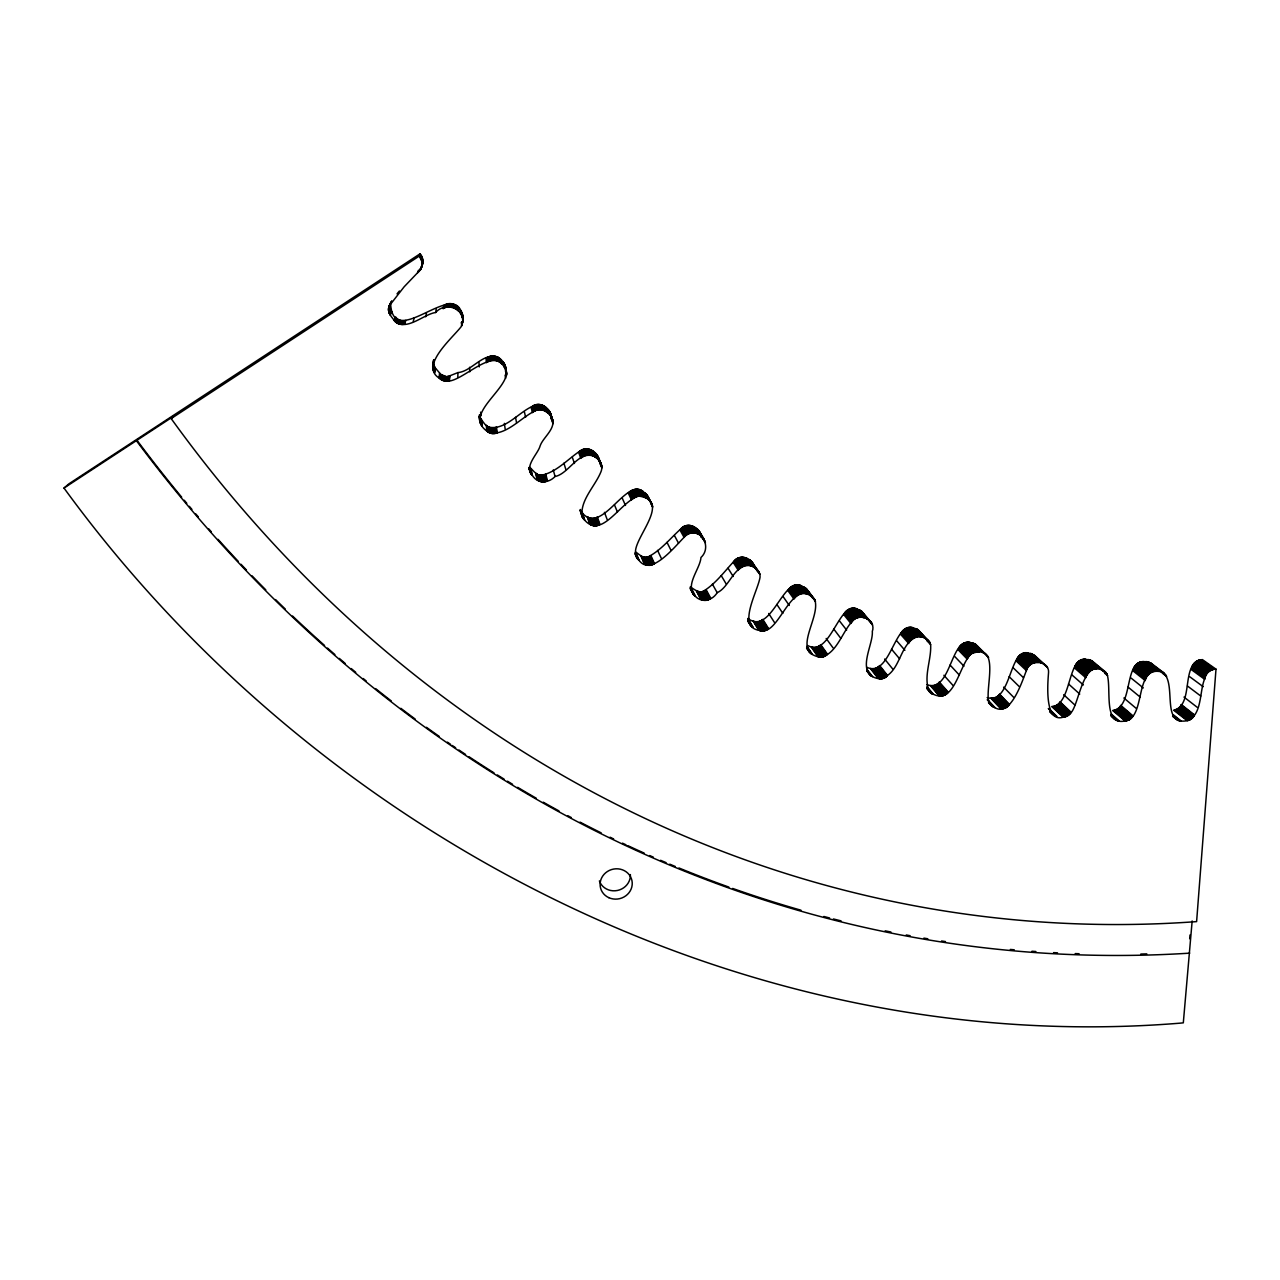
<?xml version="1.0" encoding="UTF-8"?>
<svg xmlns="http://www.w3.org/2000/svg" width="1280" height="1280" viewBox="0 0 1280 1280"><rect width="100%" height="100%" fill="white"/><g stroke="black" fill="none" stroke-linecap="round" stroke-linejoin="round"><path stroke-width="1.5" d="M1192.16 920.96L1183.312 1022.832L1180.048 1023.168C745.936 1058.48 317.456 836.16 64 488.064L173.536 416.32L171.168 418.576A1444.32 1257.296 -84.3 0 0 1196.608 921.616L1216 669.168C1210.72 668.976 1205.696 673.024 1204.912 678.272C1199.312 690.576 1202.512 713.856 1188.208 720.448C1159.984 727.056 1177.392 683.952 1162.88 672.272C1135.632 664.096 1145.024 709.056 1129.712 719.488C1101.248 730.88 1112.304 688.512 1106.896 673.824C1083.248 651.92 1079.52 705.328 1070.544 713.2C1043.84 732.432 1047.472 685.792 1048.544 672.656C1049.568 661.072 1030.736 658.672 1027.04 668.912C1022.288 680.368 1008.608 726.528 989.136 702.352C983.92 690.896 1002.08 641.296 971.168 653.84C958.448 665.728 954.032 709.408 929.504 691.904C922.88 677.408 931.584 660 930.64 644.704C929.552 639.088 923.344 636.544 918.16 636.608C901.44 640.832 901.04 666.256 887.488 675.424C883.872 680.448 876.656 678.944 872.032 676.432C858.608 667.6 873.36 643.552 872.304 631.44C874.096 626.816 872.032 620.992 867.36 619.008C862.56 616.144 855.712 616.608 852.272 621.328C842.224 631.856 836.448 654.368 820.544 657.184C790.208 652.688 821.296 617.552 814.704 599.568C793.856 576.496 781.744 626.064 765.728 630.4C732.848 633.168 757.792 592.256 760.064 577.088C760.528 571.136 755.088 566.864 749.824 565.552C734.032 564.24 729.776 587.056 717.184 592.672C712.384 600.64 701.648 603.344 695.008 595.984C684.32 585.584 700.208 568.896 700.96 557.488C712.64 546.768 700.496 526.048 686.448 535.008C675.744 544.736 646.24 585.008 635.568 553.168C633.264 538.128 672.368 500.592 638.784 496.112C620 500.944 600.352 543.632 582.272 516.992C579.376 500.272 595.888 485.664 601.344 470.736C603.392 464.848 599.12 459.04 594.096 456.336C578.576 449.936 568.704 474.032 555.056 476.48C548.688 483.408 537.44 483.984 532.336 475.36C523.68 466.272 537.808 454.272 540.112 445.952C543.008 436.976 558 427.536 551.2 416.704C548.016 411.824 541.808 407.952 535.968 410.432C521.168 417.104 507.488 434.864 490.24 433.168C460.976 417.152 503.232 393.52 506.624 373.984C498.848 339.344 463.248 382.768 446.56 381.184C412.912 371.472 451.376 339.36 461.2 326.64C468.96 310.752 446.656 299.824 435.648 312.496C423.392 314.224 406.624 331.792 394.64 321.072C392.416 317.584 388.608 314.416 388.496 309.936C387.984 306.672 392.976 298.544 389.088 306.352M462.784 322.448C462.224 268.608 392.56 355.088 390.592 303.024M462.864 321.696L462.848 315.856M701.008 537.28C701.312 528.976 690.592 522.512 683.376 526.704C671.552 536.56 661.84 550 647.856 557.024C640.864 560.64 630.016 542.288 638.752 560.112M462.544 317.904L462.576 314.384M462.72 318.656L462.736 315.104M462.336 317.168L462.368 313.664M461.92 325.328L461.952 321.648L461.248 322.944M462.064 316.448L462.112 312.96M461.584 326L461.632 322.304M461.76 315.76L461.792 312.272M461.392 315.072L461.44 311.6M460.992 314.416L461.056 310.96M460.544 313.792L460.608 310.336M457.808 377.264L457.936 372.592C472 371.424 483.456 351.456 498.208 357.344C502.8 360.336 506.944 365.776 505.52 371.552M458.656 311.328L458.768 307.92M458.176 310.736L458.288 307.344M457.648 310.176L457.76 306.784M457.072 309.648L457.216 306.272M456.48 309.152L456.624 305.792M421.696 267.024L421.952 261.664L419.312 256.032L420.208 253.712L422.992 261.504L420.432 269.776L404.144 286.8L389.328 305.792M455.856 308.704L456.016 305.36M455.2 308.304L455.376 304.96M454.512 307.952L454.704 304.608M551.152 418.912C552.672 409.44 540.16 400.144 532.032 406.56C518.544 412.576 505.2 430.208 489.184 427.216C483.488 426.752 476.368 407.536 479.888 421.472M453.808 307.632L454.016 304.304M449.488 380.56L449.776 375.824L457.936 372.592M448.928 380.768L449.776 375.824M448.352 380.928L449.216 376.016M453.088 307.376L453.312 304.048M447.76 381.056L448.656 376.176M447.168 381.136L448.08 376.304M452.352 307.152L452.592 303.824M446.56 381.184L447.504 376.384M445.968 381.184L446.912 376.432M451.616 306.992L451.856 303.664M1189.696 938.768L1189.984 934.992M445.36 381.152L445.728 376.4L440.832 374.4L435.04 367.68L433.424 363.872L433.536 360.352M444.768 381.072L445.136 376.32M450.864 306.88L451.12 303.552M450.096 306.816L450.368 303.504M444.16 380.96L444.56 376.208M443.584 380.816L443.984 376.064M449.344 306.816L449.632 303.488M443.008 380.624L443.424 375.872M442.448 380.384L442.864 375.648M441.888 380.128L442.336 375.392M448.576 306.848L448.88 303.536M441.36 379.824L441.808 375.088M440.864 379.488L441.312 374.768M447.824 306.944L448.144 303.632M440.368 379.12L440.832 374.4M439.904 378.72L440.384 374.016M447.088 307.088L447.424 303.776M439.472 378.288L439.952 373.584M439.072 377.84L439.568 373.136M446.352 307.296L446.704 303.968M445.648 307.536L446.016 304.208M444.96 307.84L445.328 304.496M444.288 308.176L444.672 304.832M443.2 308.784L443.616 305.424M434.832 372.752L435.408 368.16M434.464 372.272L435.04 367.68M434.112 371.76L434.704 367.184M433.808 371.248L434.4 366.672M433.536 370.704L434.128 366.144M433.296 370.144L433.904 365.584M432.928 368.976L433.552 364.448M433.776 362.576L434.176 359.648M433.088 369.568L433.696 365.024M432.736 367.792L433.68 360.704M432.816 368.384L433.424 363.872M433.504 363.104L433.92 360.16M432.688 366.576L433.696 359.792M432.688 367.184L433.312 362.688M1187.168 720.624L1173.632 710.208C1195.056 705.312 1179.552 662.208 1202.4 659.6L1216 669.168M435.648 312.496L436.208 309.072M462.672 319.552L462.912 316.592M425.696 316.784L426.464 313.264M1125.168 721.024L1112.704 710.512C1135.984 707.104 1120.928 651.36 1151.248 663.296L1163.952 672.96M413.264 321.392L414.272 317.792M1063.12 717.056L1051.728 706.544C1074.72 705.392 1065.328 642.4 1094.88 663.552M404.64 324.112L405.808 320.448M404.048 324.272L405.248 320.608M403.456 324.4L404.656 320.736M402.848 324.48L404.064 320.816M402.24 324.528L403.472 320.848M420.816 269.12L422.304 265.184M422.032 265.52L422.864 263.008M421.168 268.448L422.736 263.744M420.432 269.776L421.68 266.544M422.112 264.752L422.96 262.256M401.632 324.528L402.88 320.848M422.144 263.984L422.992 261.504M420.016 270.4L421.312 267.184M422.144 263.216L422.976 260.752M419.024 271.552L419.936 268.928M401.024 324.48L402.272 320.816M422.064 262.432L422.912 259.984M421.952 261.664L422.784 259.232M400.416 324.4L401.68 320.736M417.536 272.912L418.464 270.24M421.776 260.912L422.624 258.496M399.808 324.288L401.088 320.608M421.552 260.16L422.4 257.76M399.216 324.128L400.512 320.464M398.64 323.92L399.936 320.256M987.168 697.584C1014.736 705.776 1007.568 631.92 1037.104 658.48M398.064 323.696L399.376 320.032M421.28 259.424L422.144 257.04M397.504 323.408L398.832 319.76M420.96 258.72L421.824 256.336M396.976 323.104L398.304 319.456M420.592 258.016L421.472 255.664M396.464 322.752L397.808 319.12M420.192 257.36L421.056 255.008M395.968 322.384L397.328 318.752M395.504 321.968L396.864 318.352M395.056 321.536L396.432 317.92M394.64 321.072L396.032 317.456M394.272 320.576L395.648 316.976M390.304 315.12L391.776 311.616M389.952 314.608L391.44 311.12M926.688 684.64C954.192 694.352 949.408 623.728 978.384 646.976M389.648 314.064L391.12 310.592M389.36 313.504L390.848 310.048M389.12 312.944L390.624 309.488M388.912 312.352L390.416 308.912M388.752 311.76L390.256 308.336M388.624 311.152L390.128 307.744M388.496 309.936L390.016 306.544M388.544 310.544L390.048 307.136M388.496 309.328L390 305.936M388.544 308.704L390.048 305.344M388.896 306.928L391.392 301.44M388.736 307.504L391.728 300.96M388.608 308.112L390.112 304.752M866.8 667.296C893.552 679.36 894.912 604.832 921.632 634.112M807.696 645.52C833.6 659.76 840.896 583.168 865.088 616.544M753.296 627.584L747.872 618.448C774.32 638.288 785.632 559.296 809.088 593.456M695.008 595.984C684.256 577.664 696 595.216 703.216 591.328C716.272 583.424 725.312 570.16 735.84 559.376C742.016 554.496 752.288 558.816 754.224 566.112M397.024 293.856L399.408 291.008M580.528 510.72C602.768 542.64 631.088 461.04 649.104 500.096M530.528 473.056C526.032 458.48 534.304 476.16 540.832 475.328C556.224 472.736 567.952 458.832 580.64 450.608C588.208 445.424 599.28 452.944 599.152 461.552M64 488.064L68.784 483.904L420.208 253.712M171.168 418.576L419.312 256.032M1201.088 659.696L1214.672 669.264M1200.448 659.76L1214.016 669.328M1199.808 659.872L1213.36 669.44M1199.168 660.016L1212.72 669.6M1198.528 660.224L1212.064 669.808M1197.904 660.464L1211.44 670.048M1197.312 660.736L1210.816 670.336M1196.72 661.056L1210.224 670.656M1196.144 661.408L1209.632 671.024M1195.6 661.808L1209.072 671.424M1195.072 662.224L1208.544 671.856M1194.576 662.688L1208.032 672.32M1194.096 663.184L1207.552 672.816M1193.664 663.696L1207.12 673.344M1193.264 664.24L1206.704 673.904M1192.896 664.8L1206.32 674.48M1192.56 665.392L1205.984 675.072M1192.272 666L1205.696 675.68M1192.016 666.624L1205.44 676.32M1191.808 667.248L1205.216 676.96M1191.648 667.888L1205.04 677.616M1191.52 668.544L1204.912 678.272M1191.344 669.616L1204.736 679.36M1189.84 676.816L1203.184 686.688M1187.456 686L1200.752 696.032M1149.056 662.096L1165.712 674.768M1147.84 661.744L1166.384 675.84M1147.216 661.632L1159.84 671.264M1162.4 673.184L1166.656 676.432M1146.576 661.552L1159.2 671.2M1145.92 661.536L1158.544 671.184M1143.312 661.536L1155.888 671.168M1142.672 661.552L1155.216 671.2M1142.016 661.616L1154.56 671.264M1141.36 661.728L1153.904 671.376M1140.72 661.888L1153.248 671.536M1140.08 662.08L1152.592 671.728M1139.456 662.32L1151.968 671.968M1184 697.088L1197.216 707.312M1138.848 662.592L1151.344 672.256M1138.256 662.912L1150.736 672.576M1137.68 663.264L1150.144 672.944M1137.136 663.664L1149.584 673.344M1136.608 664.096L1149.056 673.776M1136.112 664.544L1148.544 674.256M1135.648 665.04L1148.064 674.752M1135.2 665.568L1147.616 675.28M1134.8 666.112L1147.216 675.84M1134.432 666.672L1146.832 676.416M1134.112 667.264L1146.496 677.008M1181.28 704.528L1194.432 714.88M1133.824 667.872L1146.208 677.632M1181.088 705.024L1194.24 715.392M1180.864 705.504L1194 715.872M1133.568 668.496L1145.952 678.256M1180.608 705.968L1193.744 716.352M1133.36 669.12L1145.744 678.912M1180.32 706.432L1193.456 716.816M1133.2 669.76L1145.568 679.552M1180 706.864L1193.12 717.248M1179.664 707.28L1192.784 717.68M1132.96 670.832L1145.328 680.64M1179.296 707.664L1192.4 718.08M1178.896 708.048L1192 718.448M1178.496 708.384L1191.584 718.8M1178.064 708.704L1191.152 719.136M1177.6 708.992L1190.688 719.424M1177.136 709.264L1190.224 719.696M1176.672 709.488L1189.728 719.936M1175.68 709.872L1189.232 720.144M1175.168 710L1188.208 720.448M1174.656 710.112L1187.68 720.56M1130.992 677.984L1143.312 687.92M1173.776 715.072L1180.96 720.88M1172.752 715.04L1180.432 720.88M1173.168 716.032L1179.408 720.784M1172.688 715.888L1178.4 720.544M1172.592 716.384L1177.92 720.368M1151.248 663.296L1153.632 666.128M1128.032 687.072L1140.288 697.168M1091.696 660.56L1105.824 672.224M1090.544 660.032L1106.896 673.824M1089.312 659.664L1101.568 669.472M1102.784 670.752L1107.184 674.4M1088.688 659.552L1100.288 669.2M1104.688 673.184L1107.616 675.616M1088.032 659.488L1099.632 669.136M1085.424 659.296L1096.976 668.944M1084.768 659.28L1096.304 668.912M1084.112 659.296L1095.648 668.944M1083.456 659.36L1094.976 669.008M1082.816 659.472L1094.304 669.12M1082.16 659.616L1093.648 669.28M1081.52 659.824L1092.992 669.472M1080.896 660.064L1092.352 669.712M1080.288 660.336L1091.728 670M1079.68 660.656L1091.12 670.32M1123.888 698L1136.064 708.288M1079.104 661.008L1090.544 670.688M1078.56 661.408L1089.984 671.088M1078.032 661.84L1089.44 671.536M1077.536 662.304L1088.928 672M1077.056 662.784L1088.448 672.496M1076.624 663.312L1088 673.024M1076.224 663.856L1087.6 673.584M1075.856 664.432L1087.216 674.176M1075.52 665.024L1086.88 674.768M1075.232 665.632L1086.592 675.392M1120.72 705.328L1132.816 715.728M1074.992 666.256L1086.336 676.016M1120.496 705.808L1132.576 716.224M1074.784 666.88L1086.128 676.672M1120.24 706.272L1132.32 716.704M1119.952 706.736L1132.032 717.168M1074.48 667.952L1085.808 677.744M1119.632 707.168L1131.696 717.6M1119.28 707.584L1131.36 718.032M1118.912 707.984L1130.976 718.432M1118.528 708.352L1130.576 718.816M1118.112 708.688L1130.16 719.168M1117.68 709.008L1129.712 719.488M1117.232 709.312L1129.264 719.792M1116.768 709.568L1128.784 720.048M1115.792 710L1128.288 720.288M1115.28 710.176L1127.28 720.672M1114.768 710.304L1126.752 720.8M1114.256 710.416L1126.224 720.912M1113.744 710.48L1125.712 720.976M1072.064 675.024L1083.36 684.944M1111.552 714.272L1118.944 720.832M1111.024 714.24L1118.432 720.8M1111.488 715.376L1117.92 720.736M1111.008 715.232L1116.912 720.48M1115.504 719.872L1111.088 715.936L1114.656 719.312M1068.544 683.984L1079.744 694.064M1033.824 654.656L1046.8 666.464M1032.112 653.808L1047.504 667.568M1031.488 653.6L1042.08 663.184M1030.864 653.44L1041.44 663.024M1030.224 653.328L1040.784 662.912M1027.616 652.96L1038.144 662.528M1026.96 652.88L1037.472 662.464M1026.304 652.864L1036.816 662.432M1025.648 652.88L1036.144 662.448M1024.992 652.944L1035.456 662.512M1024.32 653.056L1034.8 662.624M1023.68 653.2L1034.128 662.784M1023.024 653.392L1033.472 662.976M1022.4 653.632L1032.832 663.232M1021.776 653.92L1032.208 663.504M1021.184 654.24L1031.584 663.84M1020.608 654.592L1031.008 664.208M1063.712 694.704L1074.816 704.976M1020.048 654.992L1030.432 664.608M1019.52 655.424L1029.888 665.04M1019.024 655.888L1029.376 665.52M1018.544 656.384L1028.896 666.016M1018.112 656.896L1028.464 666.544M1017.712 657.456L1028.048 667.104M1017.344 658.016L1027.68 667.696M1017.008 658.608L1027.344 668.288M1016.72 659.232L1027.04 668.912M1016.48 659.856L1026.8 669.552M1016.112 660.896L1026.416 670.624M1060.064 701.872L1071.104 712.256M1059.808 702.336L1070.832 712.736M1059.52 702.8L1070.544 713.2M1059.2 703.232L1070.224 713.648M1058.864 703.648L1069.872 714.08M1058.496 704.048L1069.488 714.48M1058.096 704.416L1069.088 714.848M1057.68 704.768L1068.672 715.2M1057.248 705.088L1068.224 715.536M1056.8 705.376L1067.76 715.824M1056.32 705.632L1067.28 716.096M1055.84 705.872L1066.8 716.336M1055.344 706.064L1066.288 716.544M1054.848 706.24L1065.776 716.704M1054.32 706.368L1065.248 716.848M1053.808 706.48L1064.72 716.96M1013.248 667.872L1023.488 677.712M1053.28 706.544L1064.192 717.024M1052.768 706.576L1063.648 717.056M1048.816 708.576L1056.896 716.432M1048.304 708.512L1056.384 716.368M1049.984 710.88L1055.36 716.112M1050.848 712.016L1054.88 715.936M1049.92 711.568L1054.4 715.728M1049.664 711.632L1052.704 714.592M1009.152 676.656L1019.312 686.656M975.664 644.256L988.032 656.48M974.528 643.632L988.656 657.632M973.936 643.392L983.504 652.832M973.312 643.184L982.864 652.624M972.672 643.024L982.224 652.464M970.096 642.464L979.584 651.888M969.44 642.336L978.928 651.76M968.784 642.272L978.256 651.696M968.112 642.24L977.584 651.664M967.456 642.256L976.912 651.68M966.784 642.32L976.224 651.744M966.128 642.432L975.552 651.856M965.456 642.576L974.88 652.016M964.816 642.768L974.224 652.208M964.176 643.008L973.568 652.448M963.552 643.296L972.944 652.736M962.96 643.616L972.32 653.072M962.368 643.968L971.728 653.44M961.808 644.368L971.168 653.84M1003.632 687.136L1013.68 697.328M961.28 644.8L970.624 654.272M960.784 645.264L970.112 654.752M960.304 645.76L969.632 655.264M959.872 646.288L969.184 655.792M959.472 646.848L968.768 656.352M959.104 647.424L968.4 656.944M958.768 648.016L968.064 657.552M958.48 648.624L967.776 658.176M958.048 649.664L967.312 659.232M999.536 694.112L1009.504 704.416M999.248 694.56L1009.2 704.88M998.928 695.008L1008.88 705.328M998.592 695.424L1008.528 705.744M998.224 695.824L1008.16 706.16M997.824 696.192L1007.76 706.528M997.408 696.544L1007.328 706.896M996.976 696.864L1006.88 707.216M996.512 697.152L1006.416 707.52M996.032 697.424L1005.936 707.776M995.552 697.648L1005.44 708.016M995.056 697.856L1004.928 708.224M994.544 698.016L1004.416 708.4M954.736 656.496L963.952 666.176M994.016 698.16L1003.888 708.528M993.504 698.256L1003.344 708.64M992.976 698.32L1002.816 708.704M992.448 698.352L1002.272 708.736M991.92 698.352L1001.744 708.736M991.392 698.304L1001.2 708.688M990.88 698.24L1000.672 708.624M987.728 699.84L995.008 707.616M987.216 699.744L994.496 707.52M988.656 702.016L993.984 707.376M988.928 702.864L993.008 706.976M988.48 702.592L992.112 706.464M918 629.616L929.712 642.208M917.424 629.28L925.984 638.512M927.536 640.16L930.256 643.424M916.848 628.992L928 641.392M950.08 665.072L959.184 674.896M916.224 628.736L924.768 637.952M915.6 628.528L924.128 637.744M926.928 640.704L930.64 644.704M913.04 627.776L921.52 636.976M912.4 627.616L920.864 636.816M911.744 627.488L920.208 636.688M911.088 627.408L919.52 636.624M910.416 627.392L918.848 636.592M909.744 627.392L918.16 636.608M909.056 627.456L917.472 636.672M908.4 627.568L916.784 636.768M907.728 627.712L916.112 636.928M907.072 627.92L915.44 637.136M906.432 628.16L914.8 637.376M905.808 628.432L914.16 637.664M905.2 628.752L913.536 637.984M904.624 629.12L912.944 638.352M904.064 629.52L912.368 638.768M903.52 629.952L911.824 639.2M943.888 675.264L952.864 685.28M903.024 630.416L911.312 639.68M902.544 630.912L910.832 640.192M902.096 631.44L910.384 640.72M901.696 632L909.968 641.296M901.328 632.576L909.6 641.888M901.008 633.184L909.264 642.496M900.496 634.192L908.736 643.52M939.328 682.016L948.224 692.144M939.008 682.448L947.904 692.592M938.672 682.864L947.552 693.024M938.288 683.264L947.168 693.424M937.904 683.648L946.768 693.808M937.472 683.984L946.336 694.16M937.04 684.32L945.888 694.496M936.576 684.608L945.424 694.784M936.096 684.864L944.928 695.056M935.616 685.104L944.432 695.296M896.752 640.848L904.912 650.304M935.104 685.296L943.92 695.504M934.592 685.472L943.392 695.664M934.064 685.6L942.864 695.808M933.536 685.696L942.32 695.904M933.008 685.76L941.776 695.968M932.48 685.792L941.248 696M931.936 685.792L940.704 696M931.408 685.744L940.16 695.952M930.896 685.68L939.632 695.888M930.384 685.568L939.104 695.776M927.312 687.088L933.472 694.368M926.8 686.944L932.96 694.224M927.536 688.224L932.464 694.032M927.056 688L931.984 693.824M861.552 611.104L871.744 623.072M927.376 688.944L931.504 693.584M861.008 610.72L872.304 624.288M926.96 688.64L930.64 692.992M860.432 610.384L872.528 624.928M859.84 610.08L867.36 619.008M859.216 609.824L866.736 618.752M891.52 649.184L899.584 658.784M856.704 608.896L864.16 617.792M856.064 608.672L863.52 617.584M855.408 608.512L862.848 617.408M854.752 608.384L862.176 617.28M854.08 608.304L861.488 617.2M853.392 608.272L860.8 617.168M852.72 608.288L860.112 617.184M852.032 608.352L859.424 617.248M851.36 608.448L858.736 617.36M850.688 608.608L858.048 617.52M850.032 608.8L857.376 617.712M849.392 609.04L856.72 617.952M848.752 609.328L856.08 618.24M848.144 609.648L855.456 618.576M847.552 610L854.848 618.944M846.992 610.4L854.272 619.344M846.448 610.848L853.728 619.792M845.952 611.312L853.216 620.272M884.656 659.04L892.576 668.816M845.472 611.824L852.72 620.784M845.024 612.352L852.272 621.328M844.624 612.912L851.856 621.888M844.256 613.488L851.488 622.496M843.68 614.48L850.896 623.488M879.664 665.536L887.488 675.424M879.312 665.952L887.136 675.856M878.928 666.352L886.752 676.256M878.544 666.736L886.336 676.64M878.112 667.088L885.92 677.008M877.664 667.408L885.456 677.328M877.216 667.696L884.992 677.632M876.736 667.968L884.496 677.904M839.488 620.944L846.624 630.08M876.24 668.192L884 678.128M875.728 668.4L883.472 678.336M875.2 668.56L882.944 678.512M874.672 668.688L882.416 678.64M874.144 668.784L881.872 678.736M873.6 668.848L881.328 678.8M873.072 668.88L880.768 678.832M872.528 668.864L880.224 678.832M872 668.832L879.68 678.784M870.944 668.64L879.152 678.704M870.432 668.496L878.096 678.432M806.496 588.816L814.704 599.568M806.016 588.368L815.008 600.176M805.488 587.952L815.28 600.816M804.928 587.568L815.504 601.456M804.352 587.216L812.384 597.792M867.136 669.536L872.528 676.624M803.744 586.912L810.24 595.472M867.232 670.56L871.536 676.224M866.752 670.304L871.056 675.968M866.944 671.136L870.176 675.376M801.264 585.792L807.728 594.32M800.64 585.52L807.088 594.048M833.712 628.976L840.736 638.256M800 585.312L806.432 593.824M799.344 585.136L805.76 593.648M798.672 585.008L805.072 593.52M797.984 584.928L804.384 593.44M797.296 584.896L803.68 593.408M796.608 584.912L802.992 593.424M795.936 584.96L802.288 593.488M795.248 585.072L801.584 593.584M794.576 585.216L800.896 593.744M793.904 585.424L800.224 593.936M793.248 585.664L799.552 594.192M792.624 585.936L798.912 594.48M792 586.256L798.288 594.8M791.408 586.624L797.68 595.168M790.848 587.024L797.104 595.584M790.304 587.472L796.544 596.032M789.792 587.936L796.032 596.512M826.176 638.448L833.056 647.904M789.312 588.448L795.536 597.024M788.864 588.992L795.088 597.584M788.464 589.552L794.672 598.144M787.824 590.496L794.032 599.12M820.736 644.656L827.504 654.224M820.368 645.056L827.12 654.624M819.968 645.44L826.72 655.008M819.536 645.792L826.288 655.376M819.088 646.112L825.824 655.696M818.624 646.4L825.344 656M783.2 596.736L789.296 605.472M818.144 646.672L824.864 656.272M817.648 646.896L824.352 656.512M817.136 647.104L823.824 656.704M816.608 647.264L823.296 656.88M816.08 647.392L822.752 657.008M815.536 647.488L822.208 657.12M814.992 647.552L821.648 657.168M814.448 647.584L821.088 657.2M813.904 647.568L820.544 657.184M813.36 647.52L819.984 657.152M812.832 647.44L819.44 657.056M812.304 647.328L818.912 656.944M811.792 647.168L818.384 656.784M811.28 646.992L817.872 656.608M751.584 561.424L759.12 572.352M751.088 560.96L759.632 573.648M750.544 560.528L759.808 574.32M749.984 560.144L757.712 571.712M749.392 559.792L754.896 567.872M806.976 646.384L812.4 654.368M807.568 647.76L811.888 654.144M746.976 558.464L752.432 566.528M807.104 647.504L811.408 653.888M746.368 558.16L751.808 566.224M806.64 647.232L810.96 653.6M806.88 648.16L810.096 652.944M745.728 557.904L751.168 565.952M806.576 648.128L809.344 652.16M776.864 604.448L782.848 613.328M745.072 557.68L750.496 565.728M744.416 557.504L749.824 565.552M743.728 557.376L749.136 565.408M743.04 557.28L748.432 565.328M742.352 557.248L747.728 565.296M741.664 557.264L747.008 565.296M740.96 557.312L746.304 565.36M740.272 557.424L745.6 565.472M739.6 557.568L744.912 565.616M738.928 557.76L744.224 565.824M738.272 558L743.552 566.064M737.616 558.288L742.896 566.352M737.008 558.608L742.272 566.688M736.4 558.976L741.664 567.056M735.84 559.376L741.072 567.472M735.296 559.824L740.528 567.92M734.768 560.304L740 568.4M768.688 613.472L774.512 622.528M734.288 560.816L739.504 568.928M733.856 561.344L739.056 569.472M733.152 562.272L738.336 570.416M762.816 619.36L768.528 628.512M762.416 619.744L768.112 628.896M761.984 620.096L767.68 629.264M761.536 620.416L767.216 629.6M761.056 620.72L766.736 629.888M728.08 568.24L733.184 576.48M760.576 620.976L766.24 630.16M760.064 621.216L765.728 630.4M759.552 621.408L765.2 630.608M759.024 621.584L764.656 630.768M758.48 621.712L764.112 630.912M757.936 621.808L763.552 631.008M757.392 621.856L762.992 631.056M756.848 621.888L762.432 631.088M756.288 621.872L761.872 631.072M755.744 621.824L761.328 631.024M755.2 621.744L760.768 630.944M754.672 621.616L760.224 630.816M754.144 621.456L759.696 630.656M753.648 621.264L759.184 630.464M699.36 531.36L704.288 539.552M698.512 530.272L705.136 541.488M753.152 621.04L758.672 630.24M697.536 529.296L705.328 542.176M700.864 535.2L705.472 542.864M696.992 528.864L702.8 538.96M696.416 528.464L700.928 536M694.064 526.96L698.544 534.464M693.472 526.592L697.92 534.112M748.288 619.712L752.816 627.328M692.848 526.288L697.296 533.792M747.84 619.424L752.336 627.04M692.208 526.016L696.64 533.504M747.872 620.272L751.904 626.72M721.216 575.568L726.176 583.968M748.016 621.024L751.088 625.984M747.76 620.704L750.368 625.152M691.536 525.792L695.968 533.28M748 621.184L750.064 624.688M690.864 525.6L695.28 533.088M690.176 525.472L694.576 532.96M689.488 525.376L693.872 532.864M688.784 525.344L693.152 532.832M688.08 525.344L692.432 532.832M687.376 525.408L691.728 532.896M686.688 525.504L691.008 532.992M686 525.648L690.304 533.152M685.312 525.856L689.616 533.344M684.656 526.096L688.944 533.6M684 526.368L688.288 533.888M683.376 526.704L687.648 534.208M682.784 527.072L687.04 534.592M682.208 527.472L686.448 535.008M681.648 527.92L685.888 535.456M712.4 584.128L717.184 592.672M681.136 528.4L685.36 535.952M680.656 528.912L684.864 536.48M679.888 529.792L684.08 537.376M706.112 589.648L710.768 598.304M705.68 590.016L710.336 598.672M705.216 590.336L709.872 599.008M704.752 590.64L709.376 599.312M704.256 590.896L708.88 599.568M674.4 535.456L678.496 543.136M703.744 591.136L708.368 599.808M703.216 591.328L707.824 600.016M702.688 591.488L707.28 600.176M702.144 591.616L706.736 600.32M701.6 591.712L706.176 600.416M701.04 591.776L705.6 600.464M700.48 591.792L705.04 600.48M699.936 591.776L704.48 600.464M699.376 591.728L703.904 600.416M698.832 591.632L703.36 600.336M698.288 591.504L702.8 600.208M697.76 591.344L702.272 600.032M697.248 591.152L701.744 599.84M647.824 496.112L651.744 503.696M647.04 494.928L652.288 505.04M696.752 590.928L701.232 599.616M646.592 494.384L652.48 505.728M696.256 590.672L700.736 599.344M646.112 493.872L649.68 500.8M649.904 501.152L652.624 506.416M645.6 493.392L649.152 500.32M650.912 503.616L652.72 507.136M645.04 492.96L648.592 499.872M642.768 491.264L646.272 498.128M642.192 490.864L645.68 497.728M691.104 587.648L695.488 596.272M641.584 490.496L645.056 497.36M690.208 587.04L694.56 595.648M640.96 490.176L644.416 497.024M690.656 588.4L694.128 595.296M690.256 588.016L693.728 594.912M667.008 542.384L670.944 550.208M690.224 588.688L693.36 594.496M640.304 489.904L643.76 496.752M639.632 489.664L643.072 496.512M638.944 489.472L642.384 496.32M638.256 489.344L641.664 496.176M637.552 489.248L640.944 496.096M636.832 489.2L640.224 496.048M636.128 489.216L639.504 496.048M635.424 489.264L638.784 496.112M634.72 489.36L638.064 496.208M634.016 489.504L637.36 496.352M633.328 489.712L636.656 496.56M632.672 489.952L635.968 496.8M632.016 490.224L635.312 497.088M631.376 490.56L634.656 497.424M630.768 490.928L634.048 497.808M630.192 491.344L633.456 498.224M657.568 550.4L661.328 558.368M629.648 491.792L632.88 498.688M629.12 492.272L632.352 499.184M628.288 493.104L631.504 500.016M650.864 555.536L654.496 563.6M650.416 555.872L654.032 563.936M649.936 556.16L653.536 564.24M649.44 556.432L653.04 564.512M648.928 556.656L652.512 564.752M648.4 556.864L651.968 564.944M622.384 498.432L625.504 505.456M647.856 557.024L651.424 565.12M647.312 557.152L650.864 565.248M646.752 557.248L650.304 565.344M646.192 557.296L649.728 565.392M645.632 557.312L649.152 565.408M645.056 557.296L648.576 565.392M644.496 557.248L648.016 565.344M643.952 557.152L647.44 565.248M643.408 557.024L646.896 565.12M642.864 556.848L646.336 564.944M642.352 556.656L645.808 564.736M641.84 556.416L645.296 564.496M641.344 556.16L644.8 564.224M640.88 555.856L644.32 563.92M598.112 456.704L601.056 463.616M597.408 455.456L601.504 465.008M598.992 459.408L601.664 465.712M596.992 454.88L599.616 461.088M599.104 460.128L601.76 466.432M596.544 454.336L599.152 460.528M599.824 462.416L601.824 467.152M596.048 453.808L598.656 460M599.824 463.136L601.824 467.888M595.52 453.328L598.112 459.504M635.872 552.432L639.216 560.448M593.328 451.44L595.888 457.584M635.664 553.344L638.32 559.744M635.264 552.96L637.92 559.36M592.784 450.992L595.328 457.136M635.552 554.144L637.536 558.928M635.2 553.696L637.184 558.496M635.264 554.352L636.576 557.536M592.192 450.576L594.72 456.704M614.48 504.912L617.44 512.048M591.568 450.208L594.096 456.336M590.928 449.888L593.44 456M590.272 449.6L592.768 455.712M589.6 449.36L592.08 455.472M588.896 449.168L591.376 455.28M588.192 449.024L590.656 455.12M587.488 448.928L589.92 455.024M586.768 448.88L589.2 454.976M586.048 448.88L588.464 454.992M585.328 448.928L587.728 455.04M584.624 449.024L587.008 455.136M583.92 449.184L586.288 455.28M583.216 449.376L585.584 455.488M582.544 449.616L584.896 455.728M581.888 449.904L584.224 456.016M581.248 450.224L583.568 456.368M604.448 512.336L607.2 519.616M580.64 450.608L582.944 456.736M580.048 451.024L582.352 457.168M579.504 451.472L581.776 457.616M578.608 452.256L580.864 458.416M597.36 517.04L599.968 524.416M596.864 517.344L599.472 524.736M596.368 517.616L598.96 525.008M595.856 517.84L598.432 525.232M595.312 518.048L597.888 525.44M594.768 518.208L597.328 525.6M594.208 518.336L596.768 525.728M593.648 518.416L596.192 525.824M572.304 457.216L574.448 463.472M593.088 518.48L595.616 525.872M592.512 518.48L595.04 525.888M591.952 518.464L594.448 525.872M591.376 518.4L593.872 525.808M590.816 518.304L593.296 525.712M590.272 518.176L592.736 525.568M589.728 518L592.192 525.408M589.2 517.792L591.648 525.2M588.672 517.552L591.12 524.944M588.176 517.28L590.608 524.672M587.696 516.976L590.128 524.352M587.248 516.64L589.664 524.016M582.416 512.816L584.736 520.128M550.512 413.232L552.688 420.064M581.984 512.448L584.304 519.76M551.104 415.312L552.848 420.784M550.208 412.56L552.96 421.52M581.584 512.064L583.888 519.36M549.872 411.92L553.008 422.256M549.488 411.296L551.2 416.704M580.352 509.488L583.504 518.928M580.848 511.2L583.136 518.464M549.072 410.704L550.768 416.096M551.28 417.472L553.024 422.992M580.352 510.048L582.816 518M580.24 510.24L582.528 517.504M548.608 410.144L550.288 415.52M551.232 418.208L552.976 423.728M580.336 511.024L582.048 516.448M548.096 409.616L549.776 414.976M563.904 463.184L565.872 469.568M546.016 407.552L547.648 412.88M545.488 407.056L547.104 412.368M544.912 406.592L546.528 411.904M544.32 406.176L545.92 411.472M543.696 405.792L545.28 411.088M543.04 405.456L544.624 410.752M542.368 405.168L543.936 410.448M541.68 404.928L543.232 410.208M540.992 404.736L542.528 410M540.272 404.576L541.792 409.856M539.552 404.48L541.056 409.744M538.832 404.432L540.32 409.696M538.096 404.432L539.568 409.696M537.376 404.48L538.832 409.744M536.656 404.576L538.096 409.84M535.936 404.72L537.376 410M553.28 469.952L555.056 476.48M535.248 404.912L536.656 410.192M534.56 405.152L535.968 410.432M533.888 405.44L535.28 410.736M533.248 405.776L534.624 411.072M532.624 406.144L534 411.456M532.032 406.56L533.392 411.888M531.088 407.296L532.416 412.624M545.824 474.208L547.44 480.816M545.312 474.48L546.912 481.088M544.784 474.72L546.384 481.328M544.24 474.912L545.84 481.52M543.696 475.072L545.264 481.696M543.136 475.2L544.704 481.824M542.56 475.28L544.112 481.904M541.984 475.344L543.536 481.952M541.408 475.344L542.944 481.968M540.832 475.328L542.352 481.952M540.272 475.264L541.776 481.872M539.696 475.152L541.2 481.776M539.136 475.024L540.624 481.632M538.592 474.848L540.064 481.456M524.4 411.856L525.616 417.264M538.048 474.624L539.52 481.232M537.52 474.384L538.976 480.992M537.024 474.096L538.464 480.704M536.544 473.792L537.968 480.384M536.08 473.44L537.504 480.032M535.632 473.072L537.056 479.648M531.008 468.848L532.336 475.36M530.592 468.448L531.92 474.944M530.208 468.016L531.52 474.512M529.856 467.568L531.152 474.048M529.536 467.088L530.832 473.568M529.296 467.696L530.272 472.528M529.392 468.768L530.032 472M529.2 468.224L529.84 471.44M515.52 417.28L516.56 422.8M505.44 366.464L506.56 372.48M505.232 365.76L506.608 373.232M504.976 365.056L506.624 373.984M505.744 370.112L506.576 374.72M504.688 364.384L505.504 368.88M505.648 370.832L506.496 375.472M504.336 363.728L505.152 368.224M503.952 363.104L504.752 367.584M503.52 362.496L504.304 366.96M503.04 361.92L503.824 366.384M505.072 375.184L505.632 378.304M501.072 359.68L501.824 364.096M500.56 359.136L501.296 363.536M500.016 358.624L500.752 363.024M499.44 358.16L500.16 362.544M498.832 357.728L499.536 362.112M498.208 357.344L498.896 361.712M497.552 357.008L498.224 361.36M496.864 356.704L497.536 361.056M496.176 356.448L496.816 360.8M495.456 356.256L496.096 360.592M494.736 356.096L495.36 360.448M504.352 423.36L505.168 428.992M494 355.984L494.608 360.336M493.264 355.936L493.856 360.272M492.528 355.936L493.104 360.272M491.808 355.968L492.368 360.32M491.072 356.064L491.616 360.416M490.352 356.208L490.88 360.56M489.648 356.416L490.16 360.768M488.96 356.656L489.456 361.008M496.528 427.12L497.184 432.832M488.288 356.944L488.768 361.296M496 427.344L496.64 433.072M495.456 427.536L496.08 433.28M487.632 357.28L488.112 361.648M494.896 427.712L495.52 433.44M487.008 357.648L487.472 362.032M494.336 427.824L494.944 433.568M493.76 427.92L494.352 433.648M486 358.32L486.448 362.704M493.168 427.952L493.76 433.696M492.592 427.968L493.168 433.712M492 427.936L492.56 433.68M491.424 427.872L491.968 433.6M490.848 427.76L491.392 433.504M490.288 427.616L490.816 433.344M489.728 427.44L490.24 433.168M489.184 427.216L489.68 432.944M488.656 426.96L489.152 432.688M488.144 426.672L488.624 432.384M487.648 426.352L488.128 432.064M487.184 426L487.648 431.712M486.736 425.616L487.184 431.312M486.32 425.216L486.768 430.896M478.944 362.432L479.248 366.912M481.92 420.608L482.272 426.208M481.52 420.16L481.872 425.76M480.64 412.144L480.864 415.744M481.152 419.696L481.504 425.28M480.832 419.216L481.168 424.784M480.528 418.704L480.864 424.272M480.272 418.192L480.592 423.744M480.032 417.648L480.368 423.2M479.68 414.88L480.16 422.624M479.6 415.472L480 422.064M479.456 414.8L479.776 420.288M469.616 367.264L469.744 371.84M1146.816 953.888A1522.912 1320.336 -84.8 0 1 1140.816 954.048M1079.104 953.728A1522.912 1320.336 -84.8 0 1 1075.184 953.584M1057.504 952.816A1522.912 1320.336 -84.8 0 1 1053.568 952.624M1035.872 951.52A1522.912 1320.336 -84.8 0 1 1031.952 951.232M1014.256 949.792A1522.912 1320.336 -84.8 0 1 1010.336 949.44M945.488 941.568A1522.912 1320.336 -84.8 0 1 941.552 940.976M927.808 938.768A1522.912 1320.336 -84.8 0 1 923.888 938.112M910.16 935.696A1522.912 1320.336 -84.8 0 1 906.24 934.96M890.896 932A1522.912 1320.336 -84.8 0 1 885.136 930.832M841.056 920.864A1522.912 1320.336 -84.8 0 1 833.408 918.96M829.584 917.968A1522.912 1320.336 -84.8 0 1 823.856 916.48M800.976 910.208A1522.912 1320.336 -84.8 0 1 732.64 888.432M728.864 887.088A1522.912 1320.336 -84.8 0 1 678.928 867.968M675.264 866.464A1522.912 1320.336 -84.8 0 1 669.76 864.176M666.096 862.64A1522.912 1320.336 -84.8 0 1 660.608 860.304M653.296 857.136A1522.912 1320.336 -84.8 0 1 649.648 855.536M644.176 853.104A1522.912 1320.336 -84.8 0 1 627.824 845.648M626.032 844.832A1522.912 1320.336 -84.8 0 1 622.48 843.152M613.616 838.928A1522.912 1320.336 -84.8 0 1 610.064 837.216M601.2 832.88A1522.912 1320.336 -84.8 0 1 580.016 822.128M571.232 817.52A1522.912 1320.336 -84.8 0 1 567.712 815.648M558.96 810.912A1522.912 1320.336 -84.8 0 1 543.248 802.192M536.336 798.272A1522.912 1320.336 -84.8 0 1 517.648 787.328M512.576 784.288A1522.912 1320.336 -84.8 0 1 507.504 781.2M504.112 779.136A1522.912 1320.336 -84.8 0 1 497.376 774.96M494.016 772.864A1522.912 1320.336 -84.8 0 1 468.896 756.672M465.568 754.464A1522.912 1320.336 -84.8 0 1 458.928 750M455.616 747.76A1522.912 1320.336 -84.8 0 1 452.304 745.504M450.64 744.368A1522.912 1320.336 -84.8 0 1 447.408 742.128M439.328 736.48A1522.912 1320.336 -84.8 0 1 426.432 727.296M415.216 719.088A1522.912 1320.336 -84.8 0 1 400.864 708.32M391.344 701.008A1522.912 1320.336 -84.8 0 1 375.6 688.592M366.224 680.992A1522.912 1320.336 -84.8 0 1 363.216 678.528M355.728 672.32A1522.912 1320.336 -84.8 0 1 351.248 668.56M345.28 663.52A1522.912 1320.336 -84.8 0 1 339.344 658.416M334.896 654.56A1522.912 1320.336 -84.8 0 1 327.504 648.08M324.56 645.472A1522.912 1320.336 -84.8 0 1 292.544 616.016M285.36 609.136A1522.912 1320.336 -84.8 0 1 275.536 599.568M265.792 589.856A1522.912 1320.336 -84.8 0 1 251.968 575.76M246.464 570.032A1522.912 1320.336 -84.8 0 1 241.008 564.272M238.272 561.376A1522.912 1320.336 -84.8 0 1 218.032 539.328M211.376 531.856A1522.912 1320.336 -84.8 0 1 208.72 528.848M198.352 516.928A1522.912 1320.336 -84.8 0 1 195.76 513.92M191.904 509.376A1522.912 1320.336 -84.8 0 1 189.344 506.336M186.784 503.296A1522.912 1320.336 -84.8 0 1 184.24 500.24M181.68 497.168A1522.912 1320.336 -84.8 0 1 136.976 440.256L136.448 440.752A1525.744 1322.512 -84.8 0 0 1189.712 953.152M630.384 874.576A15.968 14.96 -14.1 0 1 617.392 890.48A15.968 14.96 -14.1 0 1 599.376 880.912M608.832 897.68A16.144 15.12 -14.2 0 0 632.224 882.72A16.144 15.12 -14.2 0 0 607.424 871.488A16.144 15.12 -14.2 0 0 608.832 897.68"/></g></svg>
